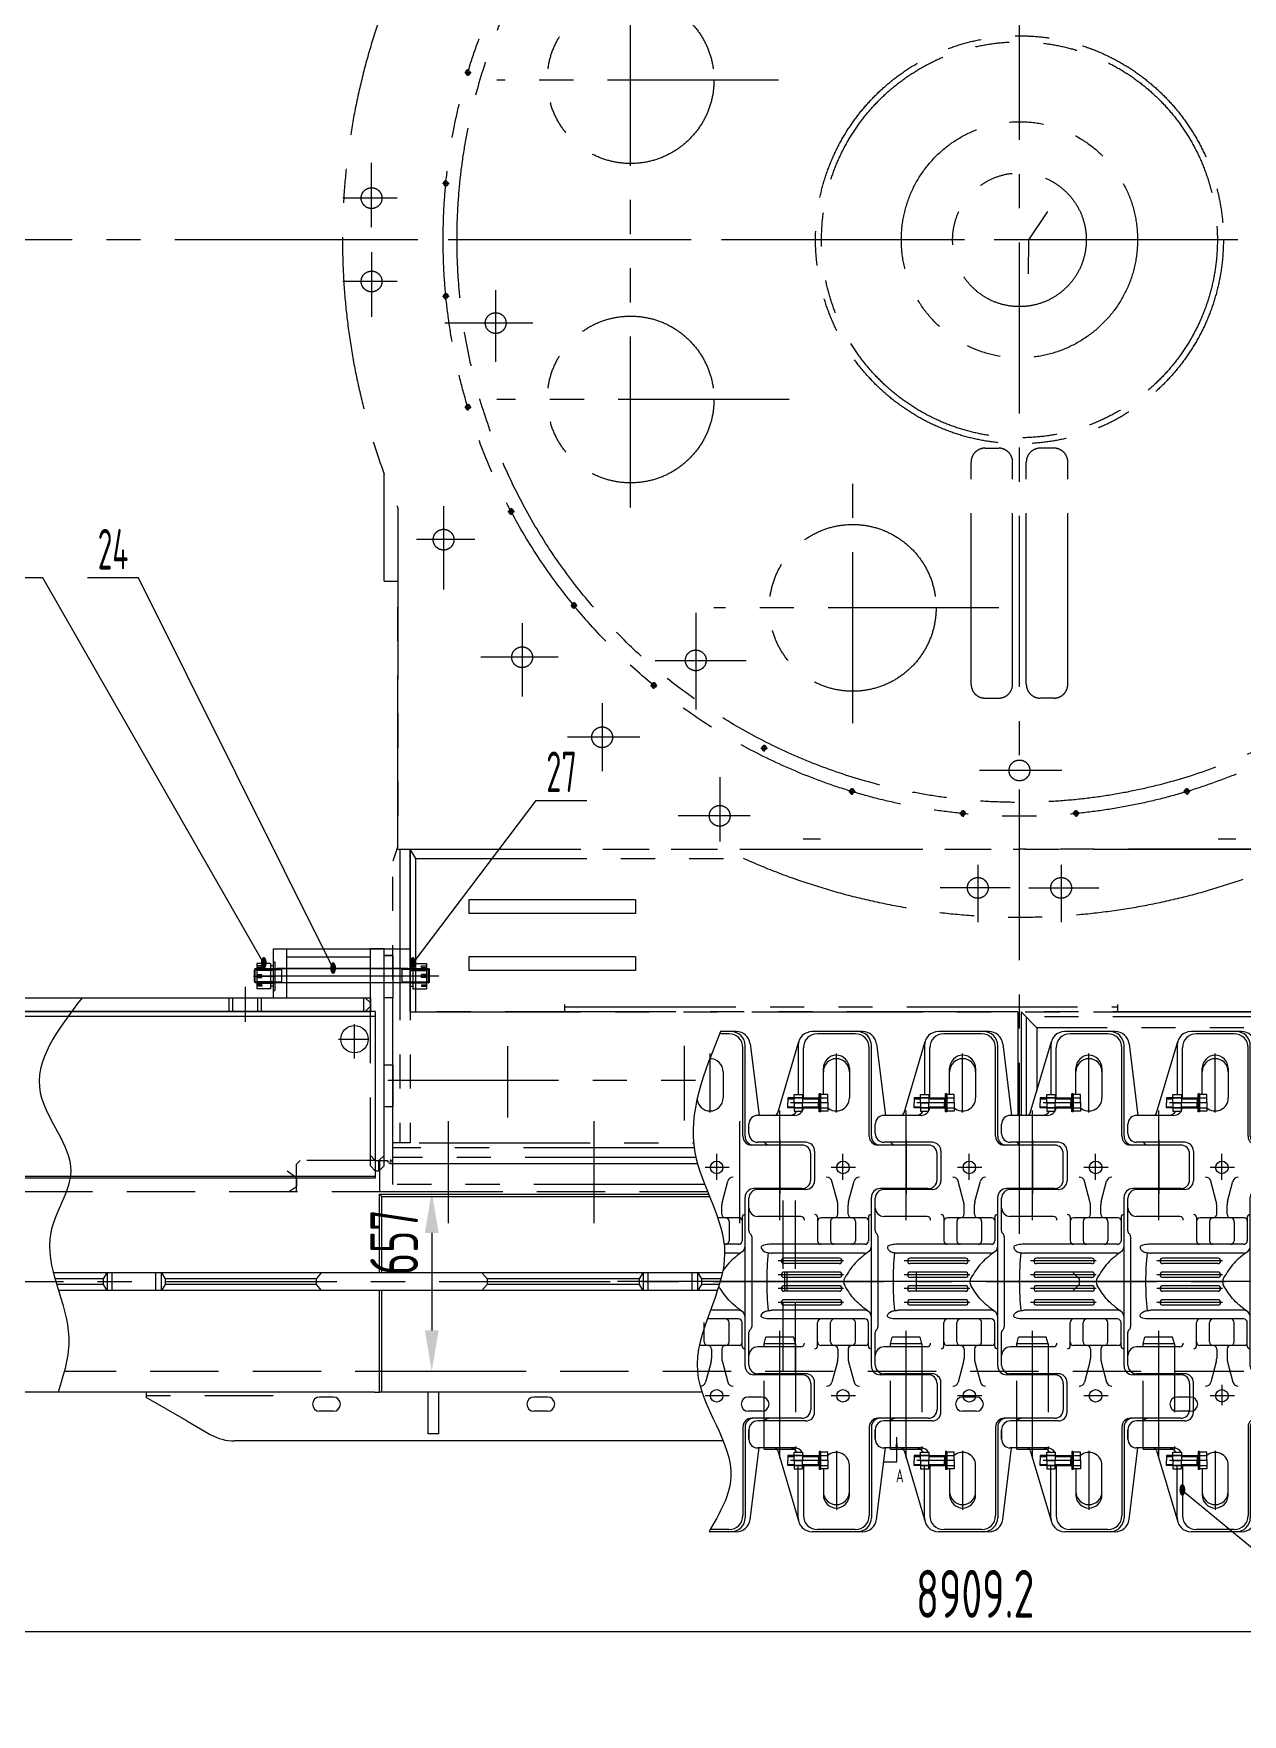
# Model space of a CAD drawing. Header units: millimetres. Extents: x -254 to 20771, y -723 to 14152.
# Drawn here: x 4664 to 9086, y 2619 to 8766 of the extents above; entities that cross this region are included whole.
import ezdxf
from ezdxf.enums import TextEntityAlignment as Align

# ---------------------------------------------------------------- set-up
doc = ezdxf.new("R2010")
doc.units = ezdxf.units.MM
doc.header["$LTSCALE"] = 500
for name, pattern in [('F', [0.75, 0.5, -0.25]), ('G', [2, 1.25, -0.25, 0.25, -0.25]), ('K', [2.5, 1.25, -0.25, 0.25, -0.25, 0.25, -0.25])]:
    doc.linetypes.add(name, pattern=pattern)
for name, color, linetype in [('01', 7, 'Continuous'), ('02', 1, 'Continuous'), ('04', 2, 'F'), ('05', 4, 'G'), ('07', 6, 'K'), ('08', 1, 'Continuous'), ('11', 3, 'Continuous')]:
    doc.layers.add(name, color=color, linetype=linetype)
doc.styles.get("Standard").update_dxf_attribs({"font": 'isocp', "width": 0.707, "bigfont": 'intecad.shx'})
doc.dimstyles.new('INTE', dxfattribs={"dimscale": 50, "dimtxt": 3.5, "dimasz": 3, "dimexe": 3, "dimexo": 0, "dimgap": 1, "dimtad": 1, "dimdec": 3, "dimdsep": 46, "dimtxsty": 'Standard', "dimcen": 0, "dimclrd": 1, "dimclre": 1, "dimclrt": 3, "dimaunit": 1, "dimadec": 0, "dimazin": 0, "dimtfac": 1, "dimtdec": 3, "dimtmove": 0, "dimatfit": 0, "dimfxl": 1, "dimarcsym": 0})

# ---------------------------------------------------------------- blocks, each defined once
blk = doc.blocks.new('*D253')
at = {"layer": '08', "color": 1, "lineweight": -2}
for p, q in [((6309.3, 4530.4), (5970.5, 4530.4)), ((6120.5, 4380.4), (6120.5, 4023.4)), ((6309.3, 3873.4), (5970.5, 3873.4))]:
    blk.add_line(p, q, dxfattribs=at)
at = {"layer": '08', "color": 1}
for points in [[(6095.5, 4380.4), (6145.5, 4380.4), (6120.5, 4530.4)], [(6095.5, 4023.4), (6145.5, 4023.4), (6120.5, 3873.4)]]:
    blk.add_solid(points, dxfattribs=at)
at = {"layer": 'Defpoints', "color": 0}
for p in [(6309.3, 4530.4), (6120.5, 3873.4), (6309.3, 3873.4)]:
    blk.add_point(p, dxfattribs=at)
at = {"layer": '08', "color": 3, "insert": (5983, 4346.1), "char_height": 175, "attachment_point": 5, "rotation": 90}
blk.add_mtext('657', dxfattribs=at)
blk = doc.blocks.new('weweerww')
for p, q in [((5741.6, 6846.6), (5970.6, 6846.6)), ((5970.6, 6796.6), (5970.6, 6846.6)), ((5196.6, 6796.6), (5970.6, 6796.6))]:
    blk.add_line(p, q)
at = {"layer": '01', "color": 7, "linetype": 'Continuous'}
blk.add_line((5195.6, 6815.6), (5214.6, 6796.6), dxfattribs=at)
at = {"layer": '04', "color": 2, "linetype": 'F'}
for p, q in [((5157.6, 6827.6), (5176.6, 6846.6)), ((5157.6, 6815.6), (5157.6, 6827.6)), ((5157.6, 6827.6), (5195.6, 6827.6)), ((5176.6, 6846.6), (5741.6, 6846.6)), ((5195.6, 6827.6), (5196.6, 6828.6)), ((5195.6, 6827.6), (5195.6, 6815.6)), ((5196.6, 6828.6), (5214.6, 6846.6)), ((5176.6, 6796.6), (5157.6, 6815.6)), ((5157.6, 6815.6), (5195.6, 6815.6))]:
    blk.add_line(p, q, dxfattribs=at)
at = {"layer": '04'}
blk.add_line((5176.6, 6796.6), (5196.6, 6796.6), dxfattribs=at)
blk = doc.blocks.new('DFWSFSAFASD')
at = {"layer": '05', "color": 4, "linetype": 'G'}
for p, q in [((32856.4, 14703.8), (32856.4, 15033.5)), ((33389.8, 14703.8), (33389.8, 15033.5)), ((33923.2, 14703.8), (33923.2, 15033.5)), ((35955.2, 14703.8), (35955.2, 15033.5)), ((36488.6, 14703.8), (36488.6, 15033.5)), ((37022, 14703.8), (37022, 15033.5))]:
    blk.add_line(p, q, dxfattribs=at)
blk = doc.blocks.new('ytyyuyu')
for p, q in [((3306.2, 3276.2), (3121.5, 3276.2)), ((3279.3, 3268.2), (3140.8, 3268.2)), ((3306.2, 1447.2), (3121.5, 1447.2)), ((3279.3, 1455.2), (3140.8, 1455.2))]:
    blk.add_line(p, q)
at = {"layer": '01'}
for p, q in [((2995.5, 2979), (3072.6, 3239.6)), ((3070.5, 3225.2), (3070.5, 3046.1)), ((3356.8, 3231.4), (3389.3, 2969.7)), ((3257.5, 3141.9), (3257.5, 3033.4)), ((3057.8, 2969.7), (2922.3, 2969.7)), ((3098.3, 2871.2), (2922.3, 2871.2)), ((3546.3, 2861.2), (3362.3, 2861.2)), ((3174.4, 2744.2), (3175.7, 2744.1)), ((3213.6, 2655), (3193.7, 2729.3)), ((3255, 2655), (3274.8, 2729.3)), ((3098.3, 2698.7), (2922.3, 2698.7)), ((3546.3, 2702.2), (3370.3, 2702.2)), ((3080, 2600.2), (2922.3, 2600.2)), ((3141.2, 2597.2), (3141.2, 2511.2)), ((3317.3, 2595.2), (3154.2, 2595.2)), ((3189.1, 2582.2), (3189.1, 2511.2)), ((3215.3, 2608.2), (3215.3, 2642.1)), ((3253.3, 2608.2), (3253.3, 2642.1)), ((3279.5, 2582.2), (3279.5, 2511.2)), ((3327.3, 2597.2), (3327.3, 2511.2)), ((3338.3, 2607.2), (3337.3, 2607.2)), ((2900.3, 2527.2), (2900.3, 2196.2)), ((3314.3, 2498.2), (2966, 2498.2)), ((2979.6, 2466.1), (2974.1, 2466.1)), ((3313.3, 2466.1), (2979.6, 2466.1)), ((3330.9, 2473.4), (3327.8, 2470.8)), ((3220.3, 2447.7), (3018.3, 2447.7)), ((3220.3, 2427.7), (3018.3, 2427.7)), ((3220.3, 2396.7), (3018.3, 2396.7)), ((3220.3, 2376.7), (3018.3, 2376.7)), ((3220.3, 2346.7), (3018.3, 2346.7)), ((3220.3, 2326.7), (3018.3, 2326.7)), ((3220.3, 2295.7), (3018.3, 2295.7)), ((3220.3, 2275.7), (3018.3, 2275.7)), ((3314.3, 2225.2), (2966, 2225.2)), ((3313.3, 2257.2), (2974.1, 2257.2)), ((3330.9, 2249.9), (3327.8, 2252.5)), ((3141.2, 2126.1), (3141.2, 2212.2)), ((3189.1, 2141.2), (3189.1, 2212.2)), ((3279.5, 2141.2), (3279.5, 2212.2)), ((3327.3, 2126.1), (3327.3, 2212.2)), ((3080, 2123.2), (2922.3, 2123.2)), ((3317.3, 2128.2), (3154.2, 2128.2)), ((3215.3, 2115.2), (3215.3, 2081.2)), ((3253.3, 2115.2), (3253.3, 2081.2)), ((3338.3, 2116.1), (3337.3, 2116.1)), ((3213.6, 2068.3), (3193.7, 1994)), ((3255, 2068.3), (3274.8, 1994)), ((3098.3, 2024.7), (2922.3, 2024.7)), ((3174.4, 1979.2), (3175.7, 1979.2)), ((3546.3, 2021.2), (3370.3, 2021.2)), ((3098.3, 1852.2), (2922.3, 1852.2)), ((3546.3, 1862.2), (3362.3, 1862.2)), ((3057.8, 1753.7), (2922.3, 1753.7)), ((2995.5, 1744.3), (3072.6, 1483.7)), ((3356.8, 1491.9), (3389.3, 1753.7)), ((3070.5, 1498.2), (3070.5, 1689.7)), ((3257.5, 1581.4), (3257.5, 1689.9))]:
    blk.add_line(p, q, dxfattribs=at)
at = {"layer": '01', "color": 7, "linetype": 'Continuous'}
for p, q in [((3089.8, 3033.7), (3089.8, 3217.2)), ((3330.3, 2893.2), (3330.3, 3217.2)), ((3338.3, 2893.2), (3338.3, 3225.2)), ((3162.5, 3046.1), (3162.5, 3141.9)), ((2890.3, 2903.2), (2890.3, 2937.7)), ((3130.3, 2839.2), (3130.3, 2730.7)), ((3578.3, 2734.2), (3578.3, 2829.2)), ((2890.3, 2547.7), (2890.3, 2666.7)), ((3338.3, 2053.2), (3338.3, 2670.2)), ((2890.3, 2056.7), (2890.3, 2175.7)), ((3130.3, 1884.2), (3130.3, 1992.7)), ((3578.3, 1989.2), (3578.3, 1894.2)), ((2890.3, 1785.7), (2890.3, 1820.2)), ((2890.3, 1820.2), (2890.3, 1785.7)), ((3330.3, 1830.2), (3330.3, 1506.2)), ((3338.3, 1830.2), (3338.3, 1498.2)), ((3089.8, 1689.7), (3089.8, 1506.2)), ((3162.5, 1677.3), (3162.5, 1581.4))]:
    blk.add_line(p, q, dxfattribs=at)
at = {"layer": '01'}
for centre in [(3234.3, 2779.3), (3234.3, 1944.1)]:
    blk.add_circle(centre, 23, dxfattribs=at)
for centre, radius, start, end in [((3121.5, 3225.2), 51, 90, 180), ((3140.8, 3217.2), 51, 90, 180), ((3279.3, 3217.2), 51, 0, 90), ((3287.3, 3225.2), 51, 0, 90), ((3306.2, 3225.2), 51, 7.07403, 90), ((3210, 3141.9), 47.5, 0, 180), ((3210, 3129.5), 47.5, 0, 180), ((3210, 3033.4), 47.5, 228.72403, 0), ((2922.3, 2937.7), 32, 90, 180), ((2983.1, 2982.7), 13, 270, 343.5235), ((3038.5, 3001.7), 32, 270, 329.17993), ((3057.8, 3001.7), 32, 270, 352.81924), ((2922.3, 2903.2), 32, 180, 270), ((3362.3, 2893.2), 32, 180, 270), ((3370.3, 2893.2), 32, 180, 270), ((3098.3, 2839.2), 32, 0, 90), ((3431, 2893.2), 32, 223.43254, 270), ((3546.3, 2829.2), 32, 0, 90), ((3098.3, 2730.7), 32, 270, 0), ((3174.4, 2724.2), 20, 14.95009, 90), ((3294.1, 2724.2), 20, 90, 165.04991), ((3546.3, 2734.2), 32, 270, 0), ((2922.3, 2666.7), 32, 90, 180), ((3165.3, 2642.1), 50, 0, 14.95009), ((3303.3, 2642.1), 50, 165.04991, 180), ((3370.3, 2670.2), 32, 90, 180), ((2922.3, 2632.2), 32, 180, 270), ((3080, 2587.2), 13, 358.91908, 90), ((3131.2, 2597.2), 10, 0, 90), ((3154.2, 2582.2), 13, 90, 180), ((3202.1, 2582.2), 13, 90, 180), ((3202.3, 2608.2), 13, 270, 0), ((3266.3, 2608.2), 13, 180, 270), ((3266.5, 2582.2), 13, 0, 90), ((3317.3, 2585.2), 10, 0, 90), ((3337.3, 2597.2), 10, 90, 180), ((2903.3, 2547.7), 13, 180, 232.02013), ((2887.3, 2527.2), 13, 0, 52.02013), ((3955.3, 2361.7), 1000, 173.92155, 186.07845), ((3154.2, 2511.2), 13, 180, 270), ((3202.1, 2511.2), 13, 180, 270), ((3266.5, 2511.2), 13, 270, 0), ((3313.3, 2491.1), 25, 270, 0), ((3314.3, 2511.2), 13, 270, 0), ((3018.3, 2437.7), 10, 90, 270), ((3220.3, 2437.7), 10, 270, 90), ((3018.3, 2386.7), 10, 90, 270), ((3018.3, 2336.7), 10, 90, 270), ((3220.3, 2386.7), 10, 270, 90), ((3220.3, 2336.7), 10, 270, 90), ((3261.8, 2361.4), 25.6, 146.55292, 213.71752), ((3018.3, 2285.7), 10, 90, 270), ((3220.3, 2285.7), 10, 270, 90), ((3154.2, 2212.2), 13, 90, 180), ((3202.1, 2212.2), 13, 90, 180), ((3266.5, 2212.2), 13, 0, 90), ((3313.3, 2232.2), 25, 0, 90), ((3314.3, 2212.2), 13, 0, 90), ((2903.3, 2175.7), 13, 127.97987, 180), ((2887.3, 2196.2), 13, 307.97987, 0), ((2922.3, 2091.2), 32, 90, 180), ((3080, 2136.2), 13, 270, 1.08092), ((3131.2, 2126.1), 10, 270, 0), ((3154.2, 2141.2), 13, 180, 270), ((3202.1, 2141.2), 13, 180, 270), ((3202.3, 2115.2), 13, 0, 90), ((3266.3, 2115.2), 13, 90, 180), ((3266.5, 2141.2), 13, 270, 0), ((3317.3, 2138.2), 10, 270, 0), ((3337.3, 2126.1), 10, 180, 270), ((2922.3, 2056.7), 32, 180, 270), ((3165.3, 2081.2), 50, 345.04991, 0), ((3303.3, 2081.2), 50, 180, 194.95009), ((3370.3, 2053.2), 32, 180, 270), ((3098.3, 1992.7), 32, 0, 90), ((3174.4, 1999.2), 20, 270, 345.04991), ((3294.1, 1999.2), 20, 194.95009, 270), ((3546.3, 1989.2), 32, 0, 90), ((2922.3, 1820.2), 32, 90, 180), ((3098.3, 1884.2), 32, 270, 0), ((3362.3, 1830.2), 32, 90, 180), ((3370.3, 1830.2), 32, 90, 180), ((3431, 1830.2), 32, 90, 136.56746), ((3546.3, 1894.2), 32, 270, 0), ((2922.3, 1785.7), 32, 180, 270), ((2983.1, 1740.7), 13, 16.4765, 90), ((3038.5, 1721.7), 32, 30.82007, 90), ((3057.8, 1721.7), 32, 30.82007, 90), ((3210, 1689.9), 47.5, 0, 131.27597), ((3210, 1593.8), 47.5, 180, 0), ((3210, 1581.4), 47.5, 180, 0), ((3121.5, 1498.2), 51, 180, 270), ((3140.8, 1506.2), 51, 180, 270), ((3279.3, 1506.2), 51, 270, 0), ((3287.3, 1498.2), 51, 270, 0), ((3306.2, 1498.2), 51, 270, 352.92597)]:
    blk.add_arc(centre, radius, start, end, dxfattribs=at)
for points in [[(2966, 2498.2), (2945.1, 2495.2), (2935.3, 2488.8), (2948.4, 2471), (2961.8, 2467.4), (2974.1, 2466.1)], [(3329.4, 2472.1), (3278.8, 2429.4), (3240.5, 2375.5)], [(3329.4, 2251.2), (3278.8, 2294), (3240.5, 2347.2)], [(2966, 2225.2), (2945.1, 2228.1), (2935.3, 2234.5), (2948.4, 2252.4), (2961.8, 2255.9), (2974.1, 2257.2)]]:
    blk.add_spline(points, degree=3, dxfattribs=at)
at = {"layer": '05', "color": 4, "linetype": 'G'}
for p, q in [((3210, 2980.5), (3210, 3196)), ((3003.3, 2586), (3003.3, 2988.1)), ((3234.3, 2734.2), (3234.3, 2829.2)), ((3465.3, 2880), (3465.3, 2682.5)), ((3279.9, 2779.3), (3191.5, 2779.3)), ((3236.3, 2437.7), (2996.6, 2437.7)), ((3486.9, 2361.7), (2871.9, 2361.7)), ((3236.3, 2386.7), (2996.6, 2386.7)), ((3236.3, 2336.7), (2996.6, 2336.7)), ((3236.3, 2285.7), (2996.6, 2285.7)), ((3003.3, 1736.5), (3003.3, 2141.4)), ((3465.3, 1843.3), (3465.3, 2040.8)), ((3279.9, 1944.1), (3191.5, 1944.1)), ((3210, 1742.9), (3210, 1527.4))]:
    blk.add_line(p, q, dxfattribs=at)
blk = doc.blocks.new('rethty')
at = {"layer": '04', "color": 2, "linetype": 'F'}
for p, q in [((5183.2, 2202.1), (5189.9, 2227.1)), ((5291.5, 2227.1), (5189.9, 2227.1)), ((5298.2, 2202.1), (5291.5, 2227.1)), ((5183.2, 1817.1), (5183.2, 2202.1)), ((5298.2, 2202.1), (5183.2, 2202.1)), ((5298.2, 2202.1), (5298.2, 1817.1)), ((5183.2, 1817.1), (5298.2, 1817.1))]:
    blk.add_line(p, q, dxfattribs=at)
at = {"layer": '05', "color": 4, "linetype": 'G'}
blk.add_line((5240.7, 1784.2), (5240.7, 2249.5), dxfattribs=at)
blk = doc.blocks.new('*U300')
at = {"layer": '01'}
for p, q in [((-31, 0), (-31, 30.4)), ((-31, 30.4), (0, 30.4)), ((-31, 18), (0, 18)), ((0, 30.4), (0, 0)), ((0, -30.4), (0, 0)), ((-31, 0), (-31, -30.4)), ((-31, -18), (0, -18)), ((-31, -30.4), (0, -30.4))]:
    blk.add_line(p, q, dxfattribs=at)
at = {"layer": '05'}
blk.add_line((-32.1, 0), (1.1, 0), dxfattribs=at)
blk = doc.blocks.new('erty')
at = {"layer": '01'}
for p, q in [((3555.2, 1725.7), (3497.6, 1725.7)), ((3497.6, 1725.7), (3497.6, 1707.7)), ((3497.6, 1689.7), (3497.6, 1707.7)), ((3555.2, 1689.7), (3497.6, 1689.7))]:
    blk.add_line(p, q, dxfattribs=at)
at = {"layer": '02'}
for p, q in [((3497.6, 1722.1), (3520.9, 1722.1)), ((3551.9, 1722.1), (3555.2, 1722.1)), ((3497.6, 1693.3), (3520.9, 1693.3)), ((3551.9, 1693.3), (3555.2, 1693.3))]:
    blk.add_line(p, q, dxfattribs=at)
at = {"layer": '04'}
for p, q in [((3555.2, 1725.7), (3612.6, 1725.7)), ((3555.2, 1722.1), (3609.6, 1722.1)), ((3555.2, 1693.3), (3559.7, 1693.3)), ((3555.2, 1689.7), (3612.6, 1689.7)), ((3559.7, 1693.3), (3609.6, 1693.3))]:
    blk.add_line(p, q, dxfattribs=at)
at = {"layer": '04', "color": 2, "linetype": 'F'}
for p, q in [((3609.6, 1725.7), (3609.6, 1707.7)), ((3612.6, 1740.7), (3612.6, 1674.7)), ((3617.6, 1740.7), (3612.6, 1740.7)), ((3617.6, 1707.7), (3617.6, 1740.7)), ((3617.6, 1738.1), (3617.6, 1707.7)), ((3644.1, 1738.1), (3617.6, 1738.1)), ((3617.6, 1725.7), (3644.1, 1725.7)), ((3644.1, 1707.7), (3644.1, 1738.1)), ((3609.6, 1689.7), (3609.6, 1707.7)), ((3617.6, 1674.7), (3612.6, 1674.7)), ((3617.6, 1677.3), (3617.6, 1707.7)), ((3617.6, 1707.7), (3617.6, 1674.7)), ((3617.6, 1689.7), (3644.1, 1689.7)), ((3644.1, 1677.3), (3617.6, 1677.3)), ((3644.1, 1707.7), (3644.1, 1677.3))]:
    blk.add_line(p, q, dxfattribs=at)
at = {"layer": '05'}
blk.add_line((3647.2, 1707.7), (3508.1, 1707.7), dxfattribs=at)
blk.add_blockref('*U300', (3551.9, 1707.7))
blk = doc.blocks.new('*D304')
at = {"layer": '08', "color": 1, "lineweight": -2}
for p, q in [((3653.9, 3636.9), (3653.9, 2772.6)), ((12563.1, 3487.1), (12563.1, 2772.6)), ((3803.9, 2922.6), (12413.1, 2922.6))]:
    blk.add_line(p, q, dxfattribs=at)
at = {"layer": '08', "color": 1}
for points in [[(3803.9, 2947.6), (3803.9, 2897.6), (3653.9, 2922.6)], [(12413.1, 2947.6), (12413.1, 2897.6), (12563.1, 2922.6)]]:
    blk.add_solid(points, dxfattribs=at)
at = {"layer": 'Defpoints', "color": 0}
for p in [(3653.9, 3636.9), (12563.1, 3487.1), (12563.1, 2922.6)]:
    blk.add_point(p, dxfattribs=at)
at = {"layer": '08', "color": 3, "insert": (8108.5, 3060.2), "char_height": 175, "attachment_point": 5}
blk.add_mtext('8909.2', dxfattribs=at)
blk = doc.blocks.new('HRYRTYRTY')
at = {"layer": '01'}
for p, q in [((3402.2, 4254.5), (3494.6, 4254.5)), ((3402.2, 4204.5), (3402.2, 4254.5)), ((3411.4, 4236.5), (3411.4, 4254.5)), ((3416.9, 4236.5), (3416.9, 4254.5)), ((3442.9, 4254.5), (3442.9, 4236.5)), ((3453.9, 4254.5), (3453.9, 4236.5)), ((3480, 4236.5), (3480, 4254.5)), ((3485.5, 4236.5), (3485.5, 4254.5)), ((3494.6, 4204.5), (3494.6, 4254.5)), ((3402.2, 4204.5), (3494.6, 4204.5)), ((3411.3, 4194.5), (3411.3, 4204.5)), ((3411.3, 4194.5), (3485.5, 4194.5)), ((3416.9, 4236.5), (3411.4, 4236.5)), ((3453.9, 4236.5), (3442.9, 4236.5)), ((3480, 4236.5), (3485.5, 4236.5)), ((3485.5, 4194.5), (3485.5, 4204.5))]:
    blk.add_line(p, q, dxfattribs=at)
at = {"layer": '04', "color": 2, "linetype": 'F'}
for p, q in [((3422.4, 4254.5), (3422.4, 4194.5)), ((3427.6, 4194.5), (3427.6, 4254.5)), ((3469.2, 4194.5), (3469.2, 4254.5)), ((3474.4, 4254.5), (3474.4, 4194.5))]:
    blk.add_line(p, q, dxfattribs=at)
at = {"layer": '05'}
blk.add_line((3448.4, 4266.8), (3448.4, 4187.6), dxfattribs=at)
blk = doc.blocks.new('A$C3F5911CE')
at = {"layer": '01'}
for p, q in [((0, 648.4), (5.2, 651.4)), ((52, 648.4), (0, 648.4)), ((0, 14.4), (0, 648.4)), ((49, 651.4), (5.2, 651.4)), ((52, 648.4), (49, 651.4)), ((52, 648.4), (52, 14.4)), ((52, 551.4), (0, 551.4)), ((52, 111.4), (0, 111.4)), ((52, 14.4), (0, 14.4)), ((0, 14.4), (5.2, 11.4)), ((46.8, 11.4), (5.2, 11.4)), ((52, 14.4), (46.8, 11.4))]:
    blk.add_line(p, q, dxfattribs=at)
at = {"layer": '01', "color": 7, "linetype": 'Continuous'}
blk.add_line((0, 572.4), (0, 93.4), dxfattribs=at)
at = {"layer": '01'}
for centre in [(27, 633.4), (27, 29.4)]:
    blk.add_circle(centre, 5, dxfattribs=at)
at = {"layer": '02'}
for p, q in [((3, 650.1), (3, 551.4)), ((49, 651.4), (49, 551.4)), ((3, 12.6), (3, 111.4)), ((49, 111.4), (49, 12.6))]:
    blk.add_line(p, q, dxfattribs=at)
at = {"layer": '05', "color": 4, "linetype": 'G'}
blk.add_line((27, 660.2), (27, 0), dxfattribs=at)

msp = doc.modelspace()

# ---------------------------------------------------------------- linework, layer by layer
for p, q in [((5540.9319, 5419.3686), (5540.9319, 5240.3686)), ((5590.9319, 5415.3686), (5590.9319, 5419.3686)), ((5590.9319, 5240.3686), (5590.9319, 5418.3686)), ((5590.9319, 5240.3686), (5590.9319, 5392.3686)), ((5590.9319, 5389.3686), (5895.9319, 5389.3686)), ((4019.0216, 5240.3686), (5895.9319, 5240.3686)), ((5870.9319, 5240.3686), (5870.9319, 5190.3686)), ((5895.9319, 5240.3686), (5895.9319, 5190.3686)), ((3840.1819, 5190.3686), (5895.9319, 5190.3686)), ((7207.8564, 5108.3686), (7173.3885, 5108.3686)), ((7234.7941, 5116.3686), (7176.6262, 5116.3686)), ((5929.9319, 4521.3686), (7133.5858, 4521.3686)), ((5937.8666, 4513.4339), (5929.9319, 4521.3686)), ((5929.9319, 4233.8686), (5929.9319, 4521.3686)), ((5937.8666, 4513.4339), (7136.7847, 4513.4339)), ((5937.8666, 4233.8686), (5937.8666, 4513.4339)), ((5929.9319, 3797.3686), (5929.9319, 4169.8686)), ((5937.8666, 3797.3686), (5937.8666, 4169.8686)), ((5760.4319, 3779.8686), (5710.4319, 3779.8686)), ((7109.4338, 3797.3686), (5929.9319, 3797.3686)), ((6544.4319, 3779.8686), (6494.4319, 3779.8686)), ((7328.4319, 3779.8686), (7278.4319, 3779.8686)), ((8112.4319, 3779.8686), (8062.4319, 3779.8686)), ((8896.4319, 3779.8686), (8846.4319, 3779.8686)), ((5225.0189, 3692.5819), (5310.5229, 3643.2161)), ((5760.4319, 3727.8686), (5710.4319, 3727.8686)), ((6544.4319, 3727.8686), (6494.4319, 3727.8686)), ((7328.4319, 3727.8686), (7278.4319, 3727.8686)), ((8112.4319, 3727.8686), (8062.4319, 3727.8686)), ((8896.4319, 3727.8686), (8846.4319, 3727.8686)), ((8896.4319, 3727.8686), (8846.4319, 3727.8686)), ((7186.6442, 3619.3686), (5399.5229, 3619.3686)), ((7234.7941, 3287.3686), (7134.8016, 3287.3686)), ((7207.8564, 3295.3686), (7139.4158, 3295.3686))]:
    msp.add_line(p, q)
for centre, radius, start, end in [((5710.4319, 3753.8686), 26, 90, 270), ((5760.4319, 3753.8686), 26, 270, 90), ((6494.4319, 3753.8686), 26, 90, 270), ((6544.4319, 3753.8686), 26, 270, 90), ((7278.4319, 3753.8686), 26, 90, 270), ((7328.4319, 3753.8686), 26, 270, 90), ((8062.4319, 3753.8686), 26, 90, 270), ((8112.4319, 3753.8686), 26, 270, 90), ((8846.4319, 3753.8686), 26, 90, 270), ((8896.4319, 3753.8686), 26, 270, 90), ((5399.5229, 3797.3686), 178, 240, 270)]:
    msp.add_arc(centre, radius, start, end)
at = {"layer": '01'}
for p, q in [((5540.9319, 5419.3686), (5590.9319, 5419.3686)), ((5540.9319, 5419.3686), (6041.4319, 5419.3686)), ((5978.0319, 5394.3686), (5945.9319, 5394.3686)), ((5945.9319, 5394.3686), (5978.0319, 5394.3686)), ((5978.0319, 5394.3686), (5978.0319, 5240.3686)), ((5978.0319, 5240.3686), (5945.9319, 5240.3686)), ((5913.9319, 5190.3686), (3989.9319, 5190.3686)), ((5913.9319, 5171.3686), (3989.9319, 5171.3686)), ((5913.9319, 5190.3686), (5913.9319, 4580.3686)), ((7285.4059, 5071.6494), (7317.8919, 4809.8686)), ((5978.0319, 4993.3686), (5945.9319, 4993.3686)), ((5978.0319, 4993.3686), (5978.0319, 4841.3686)), ((7186.1064, 4969.7246), (7186.1064, 4873.6142)), ((5978.0319, 4841.3686), (5945.9319, 4841.3686)), ((7474.8564, 4701.3686), (7290.8564, 4701.3686)), ((5962.3716, 4638.6686), (5959.0807, 4644.3686)), ((5913.9319, 4580.3686), (4429.4319, 4580.3686)), ((5913.9319, 4586.9673), (4448.4319, 4586.9673)), ((7183.5488, 4495.2071), (7203.3938, 4569.5282)), ((7474.8564, 4542.3686), (7298.8564, 4542.3686)), ((7245.9287, 4435.3686), (7166.5582, 4435.3686)), ((7181.8564, 4448.3686), (7181.8564, 4482.3082)), ((7255.9287, 4437.3914), (7255.9287, 4351.3686)), ((7266.8564, 4447.3914), (7265.9287, 4447.3914)), ((7208.0493, 4422.3686), (7208.0493, 4351.3686)), ((7242.9287, 4338.3686), (7189.9662, 4338.3686)), ((7241.8564, 4306.3293), (7191.8928, 4306.3293)), ((7259.5341, 4313.6516), (7256.3791, 4310.98)), ((7183.6238, 4233.8686), (4736.5142, 4233.8686)), ((4918.4545, 4211.8686), (4742.4016, 4211.8686)), ((4918.4545, 4191.8686), (4748.1893, 4191.8686)), ((4932.0865, 4233.8686), (4918.4545, 4211.8686)), ((4918.4545, 4211.8686), (4918.4545, 4191.8686)), ((4918.4545, 4191.8686), (4932.0865, 4169.8686)), ((4933.3616, 4233.8686), (4933.3616, 4169.8686)), ((5144.6289, 4233.8686), (4946.6299, 4233.8686)), ((4951.9192, 4169.8686), (4951.9192, 4233.8686)), ((5111.6135, 4169.8686), (5111.6135, 4233.8686)), ((5130.1712, 4233.8686), (5130.1712, 4169.8686)), ((5131.4463, 4233.8686), (5145.0783, 4211.8686)), ((5145.0783, 4191.8686), (5131.4463, 4169.8686)), ((5697.6153, 4211.8686), (5145.0783, 4211.8686)), ((5145.0783, 4211.8686), (5145.0783, 4191.8686)), ((5697.6153, 4191.8686), (5145.0783, 4191.8686)), ((5716.3554, 4233.8686), (5697.6153, 4211.8686)), ((5697.6153, 4211.8686), (5697.6153, 4191.8686)), ((5697.6153, 4191.8686), (5716.3554, 4169.8686)), ((6303.4487, 4233.8686), (6322.9319, 4211.8686)), ((6322.9319, 4191.8686), (6303.4487, 4169.8686)), ((6878.7252, 4211.8686), (6322.9319, 4211.8686)), ((6322.9319, 4211.8686), (6322.9319, 4191.8686)), ((6878.7252, 4191.8686), (6322.9319, 4191.8686)), ((6892.3572, 4233.8686), (6878.7252, 4211.8686)), ((6878.7252, 4211.8686), (6878.7252, 4191.8686)), ((6878.7252, 4191.8686), (6892.3572, 4169.8686)), ((6893.6323, 4233.8686), (6893.6323, 4169.8686)), ((7092.5543, 4233.8686), (6894.5552, 4233.8686)), ((6912.19, 4169.8686), (6912.19, 4233.8686)), ((7073.6738, 4169.8686), (7073.6738, 4233.8686)), ((7092.2315, 4233.8686), (7092.2315, 4169.8686)), ((7093.5065, 4233.8686), (7107.1385, 4211.8686)), ((7107.1385, 4191.8686), (7093.5065, 4169.8686)), ((7178.3524, 4211.8686), (7107.1385, 4211.8686)), ((7107.1385, 4211.8686), (7107.1385, 4191.8686)), ((7172.7383, 4191.8686), (7107.1385, 4191.8686)), ((7182.8564, 4201.8686), (7162.8564, 4201.8686)), ((7892.9319, 4233.8686), (7892.9319, 4169.8686)), ((8488.9319, 4211.8686), (8466.9319, 4233.8686)), ((8488.9319, 4191.8686), (8466.9319, 4169.8686)), ((8488.9319, 4211.8686), (8488.9319, 4191.8686)), ((7165.8357, 4169.8686), (4754.8331, 4169.8686)), ((7242.9287, 4065.3686), (7128.3526, 4065.3686)), ((7241.8564, 4097.408), (7140.0288, 4097.408)), ((7259.5341, 4090.0857), (7256.3791, 4092.7573)), ((7117.6635, 3981.3686), (7117.6635, 4052.3686)), ((7208.0493, 3981.3686), (7208.0493, 4052.3686)), ((7255.9287, 3966.3459), (7255.9287, 4052.3686)), ((7245.9287, 3968.3686), (7099.3478, 3968.3686)), ((7143.8564, 3955.3686), (7143.8564, 3921.4291)), ((7181.8564, 3955.3686), (7181.8564, 3921.4291)), ((7266.8564, 3956.3459), (7265.9287, 3956.3459)), ((7142.1639, 3908.5302), (7122.319, 3834.2091)), ((7183.5488, 3908.5302), (7203.3938, 3834.2091)), ((7102.996, 3819.3686), (7104.312, 3819.412)), ((7474.8564, 3861.3686), (7298.8564, 3861.3686)), ((5910.9319, 3797.3686), (5929.9319, 3797.3686)), ((7474.8564, 3702.3686), (7290.8564, 3702.3686)), ((7285.4059, 3332.0879), (7317.8919, 3593.8686)), ((7771.2783, 3542.9999), (7821.2783, 3542.9999))]:
    msp.add_line(p, q, dxfattribs=at)
at = {"layer": '01', "color": 7, "linetype": 'Continuous'}
for p, q in [((7258.8564, 4733.3686), (7258.8564, 5057.3686)), ((7266.8564, 4733.3686), (7266.8564, 5065.3686)), ((5913.9319, 4644.3686), (5959.0807, 4644.3686)), ((5971.0319, 4633.6686), (7092.9607, 4633.6686)), ((7506.8564, 4574.3686), (7506.8564, 4669.3686)), ((7266.8564, 3893.3686), (7266.8564, 4510.3686)), ((7506.8564, 3829.3686), (7506.8564, 3734.3686)), ((5657.5457, 3797.3686), (4428.9319, 3797.3686)), ((5910.9319, 3797.3686), (5657.5457, 3797.3686)), ((7258.8564, 3670.3686), (7258.8564, 3346.3686)), ((7266.8564, 3670.3686), (7266.8564, 3338.3686))]:
    msp.add_line(p, q, dxfattribs=at)
at = {"layer": '01'}
for centre, radius in [((5837.9319, 5088.3686), 50), ((7162.8564, 4619.4686), 23), ((7162.8564, 3784.2686), 23)]:
    msp.add_circle(centre, radius, dxfattribs=at)
for centre, radius, start, end in [((7207.8564, 5057.3686), 51, 0, 90), ((7215.8564, 5065.3686), 51, 0, 90), ((7234.7941, 5065.3686), 51, 7.07403391, 90), ((7138.6064, 4969.7246), 47.5, 0, 91.41059001), ((7138.6064, 4873.6142), 47.5, 185.42591968, 270), ((7138.6064, 4873.6142), 47.5, 270, 0), ((7290.8564, 4733.3686), 32, 180, 270), ((7298.8564, 4733.3686), 32, 180, 270), ((7359.6308, 4733.3686), 32, 223.43253656, 270), ((7474.8564, 4669.3686), 32, 0, 90), ((5971.0319, 4643.6686), 10, 210, 270), ((7222.7168, 4564.3686), 20, 90, 165.04991362), ((7474.8564, 4574.3686), 32, 270, 0), ((7231.8564, 4482.3082), 50, 165.04991362, 180), ((7298.8564, 4510.3686), 32, 90, 180), ((7194.8564, 4448.3686), 13, 180, 270), ((7195.0493, 4422.3686), 13, 0, 90), ((7245.9287, 4425.3686), 10, 0, 90), ((7265.9287, 4437.3914), 10, 90, 180), ((7195.0493, 4351.3686), 13, 270, 0), ((7241.8564, 4331.3293), 25, 270, 0), ((7242.9287, 4351.3686), 13, 270, 0), ((7195.0493, 4052.3686), 13, 0, 90), ((7241.8564, 4072.408), 25, 0, 90), ((7242.9287, 4052.3686), 13, 0, 90), ((7130.6635, 3981.3686), 13, 180, 270), ((7130.8564, 3955.3686), 13, 0, 90), ((7194.8564, 3955.3686), 13, 90, 180), ((7195.0493, 3981.3686), 13, 270, 0), ((7245.9287, 3978.3686), 10, 270, 0), ((7265.9287, 3966.3459), 10, 180, 270), ((7093.8564, 3921.4291), 50, 345.04991362, 0), ((7231.8564, 3921.4291), 50, 180, 194.95008638), ((7298.8564, 3893.3686), 32, 180, 270), ((7102.996, 3839.3686), 20, 270, 345.04991362), ((7222.7168, 3839.3686), 20, 194.95008638, 270), ((7474.8564, 3829.3686), 32, 0, 90), ((7290.8564, 3670.3686), 32, 90, 180), ((7298.8564, 3670.3686), 32, 90, 180), ((7359.6308, 3670.3686), 32, 90, 136.56746344), ((7474.8564, 3734.3686), 32, 270, 0), ((7207.8564, 3346.3686), 51, 270, 0), ((7215.8564, 3338.3686), 51, 270, 0), ((7234.7941, 3338.3686), 51, 270, 352.92596609)]:
    msp.add_arc(centre, radius, start, end, dxfattribs=at)
for points, knots in [([(7257.9566, 4312.3158), (7240.0929, 4299.0005), (7212.3231, 4278.3014), (7191.901, 4250.8414), (7185.0316, 4240.6633)], [0, 0, 0, 0, 66.199473561, 102.909654642, 102.909654642, 102.909654642, 102.909654642]), ([(7257.9566, 4091.4215), (7240.1083, 4104.747), (7205.3406, 4130.7047), (7181.9344, 4167.1617), (7170.6599, 4185.0105)], [0, 0, 0, 0, 66.199473561, 128.954186392, 128.954186392, 128.954186392, 128.954186392])]:
    msp.add_open_spline(points, degree=3, knots=knots, dxfattribs=at)
at = {"layer": '02'}
for p, q in [((4698.3452, 6776.1702), (4512.3452, 6776.1702)), ((5505.9319, 5365.6567), (4698.3452, 6776.1702)), ((5047.776, 6776.1702), (4861.776, 6776.1702)), ((5759.6354, 5346.4686), (5047.776, 6776.1702)), ((6051.4319, 5365.6567), (6502.3302, 5961.9551)), ((6502.3302, 5961.9551), (6688.3302, 5961.9551)), ((7821.2783, 3542.9999), (7821.2783, 3632.9999)), ((8866.3564, 3438.1186), (9859.4805, 2619.4036))]:
    msp.add_line(p, q, dxfattribs=at)
msp.add_lwpolyline([(7821.2783, 3632.9999, 0, 9, 0), (7821.2783, 3596.9999, 0, 0, 0)], format="xyseb", dxfattribs=at)
at = {"layer": '02', "color": 1, "linetype": 'Continuous'}
for points in [[(4841.5728, 5240.3686), (4688.4426, 4892.3317), (4799.81, 4606.3686), (4726.7252, 4381.1064), (4792.7387, 3997.5026), (4754.121, 3797.3686)], [(7176.6262, 5116.3686), (7083.2934, 4674.6648), (7191.8928, 4306.3293), (7092.2524, 3873.3686), (7214.8867, 3487.4411), (7134.8016, 3287.3686)]]:
    msp.add_spline(points, degree=3, dxfattribs=at)
at = {"layer": '04', "color": 2, "linetype": 'F'}
for p, q in [((5540.9319, 5371.9686), (5545.9319, 5371.9686)), ((5545.9319, 5371.9686), (5545.9319, 5266.9686)), ((5540.9319, 5266.9686), (5545.9319, 5266.9686)), ((5876.9319, 5240.3686), (5895.9319, 5221.3686)), ((5876.9319, 5190.3686), (5895.9319, 5209.3686)), ((5625.9319, 4631.3686), (5638.9319, 4644.3686)), ((5625.9319, 4530.3686), (5625.9319, 4631.3686)), ((5625.9319, 4581.3686), (5591.7312, 4606.3686)), ((5596.9106, 4530.3686), (5625.9319, 4549.3686)), ((7129.9628, 4530.3686), (4429.9319, 4530.3686)), ((7405.9319, 3873.3686), (7405.9319, 4530.3686)), ((7450.9319, 3873.3686), (7450.9319, 4530.3686)), ((7410.9972, 4235.293), (7410.9972, 4169.8686)), ((7418.9319, 4233.8686), (7418.9319, 4169.8686)), ((11715.6493, 3873.3686), (4776.1984, 3873.3686)), ((5076.4319, 3797.3686), (5076.4319, 3778.3686)), ((5540.4619, 3784.3686), (5076.4319, 3784.3686)), ((5225.0189, 3692.5819), (5076.4319, 3778.3686)), ((6107.9319, 3645.3686), (6107.9319, 3797.3686)), ((6145.9319, 3645.3686), (6145.9319, 3797.3686)), ((6145.9319, 3645.3686), (6107.9319, 3645.3686))]:
    msp.add_line(p, q, dxfattribs=at)
at = {"layer": '04'}
for p, q in [((5379.9319, 5190.3686), (5379.9319, 5240.3686)), ((5392.9319, 5190.3686), (5392.9319, 5240.3686)), ((5484.9319, 5190.3686), (5484.9319, 5240.3686)), ((5497.9319, 5190.3686), (5497.9319, 5240.3686)), ((5913.7665, 4644.534), (5638.9319, 4644.3686)), ((5930.9319, 4530.3686), (5930.9319, 4644.3686)), ((5625.9319, 4581.3686), (5625.9319, 4549.6682))]:
    msp.add_line(p, q, dxfattribs=at)
at = {"layer": '05', "color": 4, "linetype": 'G'}
for p, q in [((8270.4319, 4377.1113), (8270.4319, 11776.5527)), ((12805.3862, 8011.8686), (3072.4763, 8011.8686)), ((11069.2768, 8011.8686), (5537.3882, 8011.8686)), ((6146.8589, 5319.4686), (5426.6205, 5319.4686)), ((5438.9319, 5151.937), (5438.9319, 5280.516)), ((5837.9319, 5018.3128), (5837.9319, 5143.7734)), ((5779.2678, 5088.3686), (5886.0947, 5088.3686)), ((7138.6064, 4820.6712), (7138.6064, 5036.1712)), ((6181.2319, 4468.2918), (6181.2319, 4788.271)), ((6714.6319, 4468.2918), (6714.6319, 4788.271)), ((7248.0319, 4468.2918), (7248.0319, 4788.271)), ((7393.8564, 4720.2292), (7393.8564, 4522.7077)), ((5966.854, 4643.6686), (5975.8363, 4643.6686)), ((5971.0319, 4637.9751), (5971.0319, 4648.9286)), ((7208.5427, 4619.4686), (7120.1143, 4619.4686)), ((7162.8564, 4574.3686), (7162.8564, 4669.3686)), ((3148.1989, 4201.8686), (12317.9215, 4201.8686)), ((7415.5211, 4201.8686), (6800.4999, 4201.8686)), ((7393.8564, 3683.5081), (7393.8564, 3881.0296)), ((9012.3285, 3750.149), (9012.3285, 3824.6855)), ((7208.5427, 3784.2686), (7120.1143, 3784.2686))]:
    msp.add_line(p, q, dxfattribs=at)
at = {"layer": '05'}
msp.add_line((5978.0319, 4993.3686), (5978.0319, 5240.3686), dxfattribs=at)
at = {"layer": '07', "color": 6, "linetype": 'K'}
for p, q in [((6847.9319, 7032.8126), (6847.9319, 9081.7992)), ((6241.0119, 8623.8586), (6265.0119, 8623.8586)), ((6253.0119, 8611.8586), (6253.0119, 8635.8586)), ((7388.9088, 8595.8686), (6358.2225, 8595.8686)), ((5900.4319, 8057.4729), (5900.4319, 8293.6276)), ((6160.3919, 8218.4986), (6184.3919, 8218.4986)), ((6172.3919, 8206.4986), (6172.3919, 8230.4986)), ((5994.1579, 8164.2686), (5795.8892, 8164.2686)), ((8304.4513, 8011.8686), (8374.2188, 8115.587)), ((9052.8749, 8011.8686), (7457.8733, 8011.8686)), ((8303.4924, 7886.8723), (8304.4513, 8011.8686)), ((5900.4319, 7966.2644), (5900.4319, 7730.1097)), ((5994.1579, 7859.4686), (5795.8892, 7859.4686)), ((6172.3919, 7817.2386), (6172.3919, 7793.2386)), ((6354.4319, 7565.7485), (6354.4319, 7827.2402)), ((6160.3919, 7805.2386), (6184.3919, 7805.2386)), ((6490.2476, 7707.3686), (6168.0929, 7707.3686)), ((6241.0119, 7399.8786), (6265.0119, 7399.8786)), ((6253.0119, 7411.8786), (6253.0119, 7387.8786)), ((7427.4954, 7427.8686), (6358.2225, 7427.8686)), ((7660.4319, 6244.7409), (7660.4319, 7214.4866)), ((8093.4319, 6386.8686), (8093.4319, 7198.8686)), ((8144.4319, 7249.8686), (8194.4319, 7249.8686)), ((8245.4319, 6386.8686), (8245.4319, 7198.8686)), ((8295.4319, 6386.8686), (8295.4319, 7198.8686)), ((8396.4319, 7249.8686), (8346.4319, 7249.8686)), ((8447.4319, 6386.8686), (8447.4319, 7198.8686)), ((5946.4319, 6763.8686), (5946.4319, 7156.2541)), ((5996.9319, 7029.9063), (5996.9319, 5782.8686)), ((6163.8619, 7038.336), (6163.8619, 6733.2206)), ((6399.1819, 7018.0686), (6423.1819, 7018.0686)), ((6411.1819, 7030.0686), (6411.1819, 7006.0686)), ((6277.9159, 6915.2786), (6064.5643, 6915.2786)), ((5946.4319, 6763.8686), (5996.4319, 6763.8686)), ((5996.4319, 5793.8999), (5996.4319, 6763.8686)), ((6628.7719, 6674.4286), (6652.7719, 6674.4286)), ((6640.7719, 6686.4286), (6640.7719, 6662.4286)), ((7086.4319, 6647.2815), (7086.4319, 6293.6074)), ((8195.2248, 6665.8686), (7152.7659, 6665.8686)), ((6451.1519, 6610.3138), (6451.1519, 6341.9684)), ((6583.0528, 6485.2986), (6300.1006, 6485.2986)), ((6938.226, 6473.8686), (7270.266, 6473.8686)), ((6932.9919, 6394.2086), (6932.9919, 6370.2086)), ((6920.9919, 6382.2086), (6944.9919, 6382.2086)), ((8144.4319, 6335.8686), (8194.4319, 6335.8686)), ((8396.4319, 6335.8686), (8346.4319, 6335.8686)), ((6743.8619, 6317.7622), (6743.8619, 6068.6277)), ((6881.3042, 6192.5886), (6616.6025, 6192.5886)), ((7324.6319, 6152.6186), (7348.6319, 6152.6186)), ((7336.6319, 6164.6186), (7336.6319, 6140.6186)), ((7173.8419, 6046.1698), (7173.8419, 5811.366)), ((8425.9654, 6071.3686), (8124.5819, 6071.3686)), ((7646.4419, 5994.4486), (7670.4419, 5994.4486)), ((7658.4419, 6006.4486), (7658.4419, 5982.4486)), ((8894.4219, 5994.4486), (8870.4219, 5994.4486)), ((8882.4219, 6006.4486), (8882.4219, 5982.4486)), ((7285.1576, 5905.2986), (7021.4305, 5905.2986)), ((8052.0319, 5913.8286), (8076.0319, 5913.8286)), ((8064.0319, 5925.8286), (8064.0319, 5901.8286)), ((8488.8319, 5913.8286), (8464.8319, 5913.8286)), ((8476.8319, 5925.8286), (8476.8319, 5901.8286)), ((5996.4319, 5793.8999), (5978.1319, 5739.5718)), ((5996.9319, 5782.8686), (8270.4319, 5782.8686)), ((6004.3454, 5782.8686), (6004.3454, 4709.8686)), ((6041.4319, 5782.8686), (9841.4319, 5782.8686)), ((6041.4319, 5782.8686), (6041.4319, 4709.8686)), ((6041.4319, 5188.9069), (6041.4319, 5782.8686)), ((6062.4319, 5749.8686), (6041.4319, 5782.8686)), ((7479.5425, 5820.8686), (7543.1821, 5820.8686)), ((10543.9319, 5782.8686), (8270.4319, 5782.8686)), ((8997.6817, 5820.8686), (9061.3213, 5820.8686)), ((5978.1319, 4557.3686), (5978.1319, 5739.5718)), ((6062.4319, 5749.8686), (7261.14, 5749.8686)), ((6062.4319, 5188.9069), (6062.4319, 5749.8686)), ((8118.0319, 5725.9303), (8118.0319, 5515.9388)), ((8422.8319, 5725.9303), (8422.8319, 5515.9388)), ((6866.4319, 5598.0801), (6256.4319, 5598.0801)), ((6256.4319, 5598.0801), (6256.4319, 5548.0801)), ((6866.4319, 5598.0801), (6866.4319, 5548.0801)), ((8236.4124, 5641.8686), (7979.8782, 5641.8686)), ((8304.4513, 5641.8686), (8560.9856, 5641.8686)), ((6866.4319, 5548.0801), (6256.4319, 5548.0801)), ((6866.4319, 5389.49), (6256.4319, 5389.49)), ((6256.4319, 5389.49), (6256.4319, 5339.49)), ((6866.4319, 5389.49), (6866.4319, 5339.49)), ((6133.8982, 5319.4686), (5919.1261, 5319.4686)), ((6866.4319, 5339.49), (6256.4319, 5339.49)), ((6041.4319, 5188.9069), (9841.4319, 5188.9069)), ((8263.9319, 5188.9069), (6041.4319, 5188.9069)), ((6607.9319, 5188.9069), (6607.9319, 5214.9069)), ((6607.9319, 5206.9069), (8629.9319, 5206.9069)), ((8263.9319, 5188.9069), (8263.9319, 4809.8686)), ((10486.4319, 5188.9069), (8276.4319, 5188.9069)), ((8276.4319, 5188.9069), (8276.4319, 4809.8686)), ((8333.4319, 5129.9069), (8276.4319, 5188.9069)), ((10486.4319, 5170.9069), (8293.8217, 5170.9069)), ((8295.4319, 5169.2403), (8295.4319, 4809.8686)), ((8629.9319, 5188.9069), (8629.9319, 5214.9069)), ((9841.4319, 5129.9069), (8333.4319, 5129.9069)), ((8333.4319, 5129.9069), (8333.4319, 4898.0308)), ((6398.6447, 4801.7517), (6398.6447, 5063.0239)), ((7045.6447, 4791.7027), (7045.6447, 5064.6988)), ((5959.771, 4938.3686), (7110.071, 4938.3686)), ((6041.4319, 4709.8686), (5978.1319, 4709.8686)), ((7080.5812, 4691.5098), (5978.1319, 4691.5098)), ((6074.6447, 4709.8686), (7078.4779, 4709.8686)), ((7087.1915, 4655.9904), (5978.1319, 4655.9904)), ((7119.2554, 4557.3686), (5978.1319, 4557.3686))]:
    msp.add_line(p, q, dxfattribs=at)
for centre, radius in [((8270.4319, 8011.8686), 2108.2019), ((8270.4319, 8011.8686), 2057.4), ((6847.9319, 8595.8686), 305), ((8270.4319, 8011.8686), 746), ((8270.4319, 8011.8686), 724), ((8270.4319, 8011.8686), 724), ((6253.0119, 8623.8586), 7.2), ((8270.4319, 8011.8686), 432), ((8270.4319, 8011.8686), 244.5), ((5900.4319, 8164.2686), 38), ((6172.3919, 8218.4986), 7.2), ((5900.4319, 7859.4686), 38), ((6172.3919, 7805.2386), 7.2), ((6354.4319, 7707.3686), 38), ((6847.9319, 7427.8686), 305), ((6253.0119, 7399.8786), 7.2), ((6411.1819, 7018.0686), 7.2), ((6163.8619, 6915.2786), 38), ((7660.4319, 6665.8686), 305), ((6640.7719, 6674.4286), 7.2), ((6451.1519, 6485.2986), 38), ((7086.4319, 6473.8686), 38), ((6932.9919, 6382.2086), 7.2), ((6743.8619, 6192.5886), 38), ((7336.6319, 6152.6186), 7.2), ((8270.4319, 6071.3686), 38), ((7658.4419, 5994.4486), 7.2), ((8882.4219, 5994.4486), 7.2), ((7173.8419, 5905.2986), 38), ((8064.0319, 5913.8286), 7.2), ((8476.8319, 5913.8286), 7.2), ((8118.0319, 5641.8686), 38), ((8422.8319, 5641.8686), 38)]:
    msp.add_circle(centre, radius, dxfattribs=at)
for centre, radius, start, end in [((8270.4319, 8011.8686), 2476.5, 156.63968406, 180), ((6253.0119, 8623.8586), 9, 100, 10), ((6172.3919, 8218.4986), 9, 100, 10), ((8270.4319, 8011.8686), 2476.5, 180, 203.36031594), ((6172.3919, 7805.2386), 9, 350, 260), ((6253.0119, 7399.8786), 9, 350, 260), ((8144.4319, 7198.8686), 51, 90, 180), ((8194.4319, 7198.8686), 51, 0, 90), ((8346.4319, 7198.8686), 51, 90, 180), ((8396.4319, 7198.8686), 51, 0, 90), ((6411.1819, 7018.0686), 9, 350, 260), ((6640.7719, 6674.4286), 9, 350, 260), ((6932.9919, 6382.2086), 9, 350, 260), ((8144.4319, 6386.8686), 51, 180, 270), ((8194.4319, 6386.8686), 51, 270, 0), ((8346.4319, 6386.8686), 51, 180, 270), ((8396.4319, 6386.8686), 51, 270, 0), ((7336.6319, 6152.6186), 9, 350, 260), ((7658.4419, 5994.4486), 9, 350, 260), ((8882.4219, 5994.4486), 9, 280, 190), ((8064.0319, 5913.8286), 9, 350, 260), ((8476.8319, 5913.8286), 9, 280, 190), ((8270.4319, 8011.3686), 2476.5, 245.90583898, 294.09416102)]:
    msp.add_arc(centre, radius, start, end, dxfattribs=at)

# ---------------------------------------------------------------- block references
for name, p in [('ytyyuyu', (4390.5944, 1840.208)), ('ytyyuyu', (4852.5944, 1840.208)), ('ytyyuyu', (5314.5944, 1840.208)), ('ytyyuyu', (5776.5944, 1840.208)), ('erty', (3925.1641, 1840.208)), ('erty', (4387.1641, 1840.208)), ('erty', (4849.1641, 1840.208)), ('erty', (5311.1641, 1840.208))]:
    msp.add_blockref(name, p)
at = {"xscale": -1, "rotation": 180}
for p in [(3925.1641, 6563.5293), (4387.1641, 6563.5293), (4849.1641, 6563.5293), (5311.1641, 6563.5293)]:
    msp.add_blockref('erty', p, dxfattribs=at)
at = {"layer": '01'}
for name, p, rotation in [('weweerww', (12742.5791, -551.1877), 90), ('HRYRTYRTY', (1846.9257, 8767.8955), 270), ('A$C3F5911CE', (5460.5754, 5346.4686), 270)]:
    msp.add_blockref(name, p, dxfattribs=dict(at, rotation=rotation))
at = {"layer": '01', "xscale": -1, "rotation": 90}
msp.add_blockref('HRYRTYRTY', (9735.438, 8767.8955), dxfattribs=at)
at = {"layer": '01'}
msp.add_blockref('DFWSFSAFASD', (-26675.145, -10287.7924), dxfattribs=at)
at = {"layer": '04'}
for p in [(2153.1285, 1772.2231), (2615.1285, 1772.2231), (3077.1285, 1772.2231), (3539.1285, 1772.2231)]:
    msp.add_blockref('rethty', p, dxfattribs=at)

# ---------------------------------------------------------------- texts
at = {"layer": '02', "width": 0.605172}
for p, p2 in [((5493.9319, 5345.6567), (5517.9319, 5345.6567)), ((5747.6354, 5326.4686), (5771.6354, 5326.4686)), ((6039.4319, 5345.6567), (6063.4319, 5345.6567)), ((8854.3564, 3418.1186), (8878.3564, 3418.1186))]:
    msp.add_text('●', height=40, dxfattribs=at).set_placement(p, p2, align=Align.FIT)
at = {"layer": '11'}
for s, width, p, p2 in [('24', 0.556706, (4898.976, 6806.1702), (5010.576, 6806.1702)), ('27', 0.601243, (6539.5302, 5991.9551), (6651.1302, 5991.9551))]:
    msp.add_text(s, height=148.49242, dxfattribs=dict(at, width=width)).set_placement(p, p2, align=Align.FIT)
at = {"layer": '11', "width": 0.707}
msp.add_text('A', height=49, dxfattribs=at).set_placement((7818.6885, 3452.8186), align=Align.BOTTOM_LEFT)

# ---------------------------------------------------------------- dimensions: what is measured, and where the dimension line sits
at = {"layer": '08'}
dim = msp.add_linear_dim(base=(6120.5414, 3873.3686), p1=(6309.263, 4530.3686), p2=(6309.263, 3873.3686), angle=90, dimstyle='INTE', dxfattribs=at)
dim.commit()
dim.dimension.update_dxf_attribs({"geometry": '*D253', "text_midpoint": (6120.5414, 4346.1326), "dimtype": 160})
dim = msp.add_linear_dim(base=(12563.1319, 2922.55), p1=(3653.9319, 3636.8686), p2=(12563.1319, 3487.1335), dimstyle='INTE', dxfattribs=at)
dim.commit()
dim.dimension.update_dxf_attribs({"geometry": '*D304', "text_midpoint": (8108.5319, 3060.1518)})

doc.saveas('drawing.dxf')
